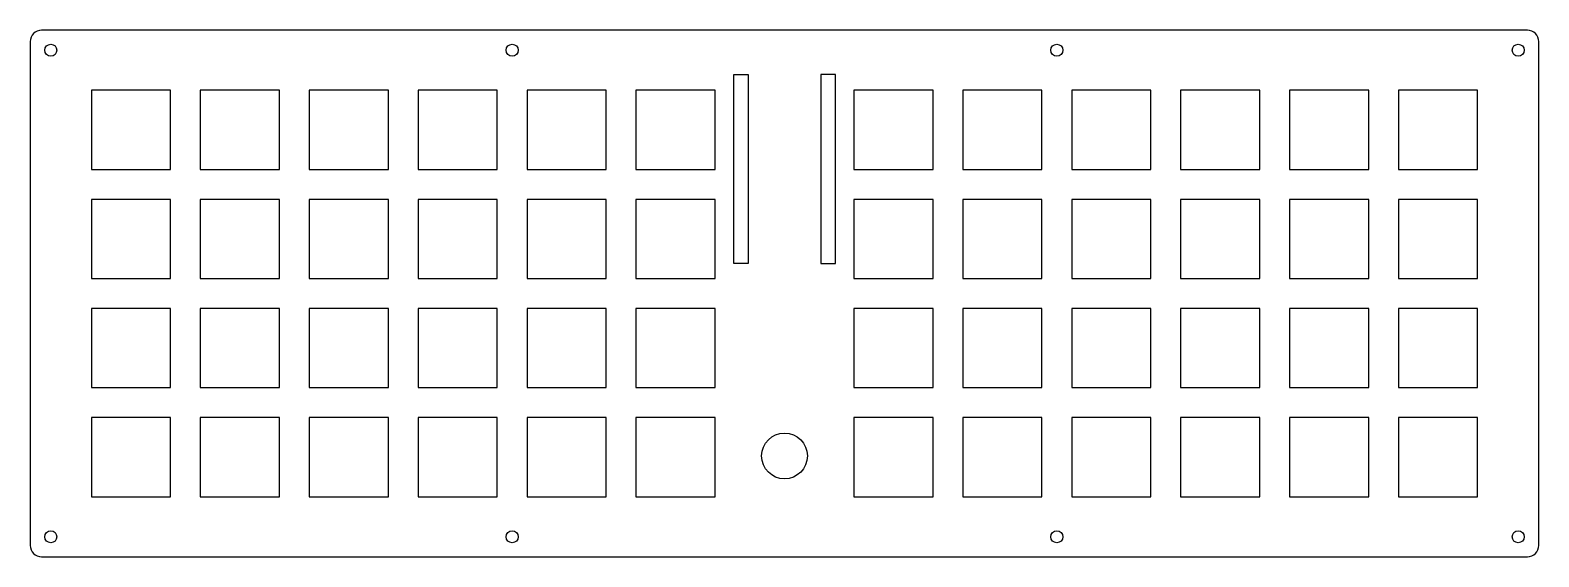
# Model space of a CAD drawing. Header units: millimetres. Extents: x -3 to 260, y -4 to 88.
import ezdxf

# ---------------------------------------------------------------- set-up
doc = ezdxf.new("R2010")
doc.units = ezdxf.units.MM
doc.layers.get('0').update_dxf_attribs({"linetype": 'CONTINUOUS'})
doc.layers.add('layout', color=4, linetype='CONTINUOUS', lineweight=0)

msp = doc.modelspace()

# ---------------------------------------------------------------- linework, layer by layer
msp.add_lwpolyline([(258.35, -3.5, 0.414214), (260.35, -1.5), (260.35, 86.5, 0.414214), (258.35, 88.5), (-1.5, 88.5, 0.414214), (-3.5, 86.5), (-3.5, -1.5, 0.414214), (-1.5, -3.5)], format="xyb", close=True)
for points in [[(119.54, 47.72), (119.54, 80.74), (122.08, 80.74), (122.08, 47.72)], [(137.32, 80.74), (134.78, 80.74), (134.78, 47.72), (137.32, 47.72)], [(7.2, 78), (7.2, 64.15), (21.05, 64.15), (21.05, 78)], [(26.25, 78), (26.25, 64.15), (40.1, 64.15), (40.1, 78)], [(45.3, 78), (45.3, 64.15), (59.15, 64.15), (59.15, 78)], [(64.35, 78), (64.35, 64.15), (78.2, 64.15), (78.2, 78)], [(83.4, 78), (83.4, 64.15), (97.25, 64.15), (97.25, 78)], [(102.45, 78), (102.45, 64.15), (116.3, 64.15), (116.3, 78)], [(140.55, 78), (140.55, 64.15), (154.4, 64.15), (154.4, 78)], [(159.6, 78), (159.6, 64.15), (173.45, 64.15), (173.45, 78)], [(178.65, 78), (178.65, 64.15), (192.5, 64.15), (192.5, 78)], [(197.7, 78), (197.7, 64.15), (211.55, 64.15), (211.55, 78)], [(216.75, 78), (216.75, 64.15), (230.6, 64.15), (230.6, 78)], [(235.8, 78), (235.8, 64.15), (249.65, 64.15), (249.65, 78)], [(7.2, 58.95), (7.2, 45.1), (21.05, 45.1), (21.05, 58.95)], [(26.25, 58.95), (26.25, 45.1), (40.1, 45.1), (40.1, 58.95)], [(45.3, 58.95), (45.3, 45.1), (59.15, 45.1), (59.15, 58.95)], [(64.35, 58.95), (64.35, 45.1), (78.2, 45.1), (78.2, 58.95)], [(83.4, 58.95), (83.4, 45.1), (97.25, 45.1), (97.25, 58.95)], [(102.45, 58.95), (102.45, 45.1), (116.3, 45.1), (116.3, 58.95)], [(140.55, 58.95), (140.55, 45.1), (154.4, 45.1), (154.4, 58.95)], [(159.6, 58.95), (159.6, 45.1), (173.45, 45.1), (173.45, 58.95)], [(178.65, 58.95), (178.65, 45.1), (192.5, 45.1), (192.5, 58.95)], [(197.7, 58.95), (197.7, 45.1), (211.55, 45.1), (211.55, 58.95)], [(216.75, 58.95), (216.75, 45.1), (230.6, 45.1), (230.6, 58.95)], [(235.8, 58.95), (235.8, 45.1), (249.65, 45.1), (249.65, 58.95)], [(7.2, 39.9), (7.2, 26.05), (21.05, 26.05), (21.05, 39.9)], [(26.25, 39.9), (26.25, 26.05), (40.1, 26.05), (40.1, 39.9)], [(45.3, 39.9), (45.3, 26.05), (59.15, 26.05), (59.15, 39.9)], [(64.35, 39.9), (64.35, 26.05), (78.2, 26.05), (78.2, 39.9)], [(83.4, 39.9), (83.4, 26.05), (97.25, 26.05), (97.25, 39.9)], [(102.45, 39.9), (102.45, 26.05), (116.3, 26.05), (116.3, 39.9)], [(140.55, 39.9), (140.55, 26.05), (154.4, 26.05), (154.4, 39.9)], [(159.6, 39.9), (159.6, 26.05), (173.45, 26.05), (173.45, 39.9)], [(178.65, 39.9), (178.65, 26.05), (192.5, 26.05), (192.5, 39.9)], [(197.7, 39.9), (197.7, 26.05), (211.55, 26.05), (211.55, 39.9)], [(216.75, 39.9), (216.75, 26.05), (230.6, 26.05), (230.6, 39.9)], [(235.8, 39.9), (235.8, 26.05), (249.65, 26.05), (249.65, 39.9)], [(7.2, 20.85), (7.2, 7), (21.05, 7), (21.05, 20.85)], [(26.25, 20.85), (26.25, 7), (40.1, 7), (40.1, 20.85)], [(45.3, 20.85), (45.3, 7), (59.15, 7), (59.15, 20.85)], [(64.35, 20.85), (64.35, 7), (78.2, 7), (78.2, 20.85)], [(83.4, 20.85), (83.4, 7), (97.25, 7), (97.25, 20.85)], [(102.45, 20.85), (102.45, 7), (116.3, 7), (116.3, 20.85)], [(140.55, 20.85), (140.55, 7), (154.4, 7), (154.4, 20.85)], [(159.6, 20.85), (159.6, 7), (173.45, 7), (173.45, 20.85)], [(178.65, 20.85), (178.65, 7), (192.5, 7), (192.5, 20.85)], [(197.7, 20.85), (197.7, 7), (211.55, 7), (211.55, 20.85)], [(216.75, 20.85), (216.75, 7), (230.6, 7), (230.6, 20.85)], [(235.8, 20.85), (235.8, 7), (249.65, 7), (249.65, 20.85)]]:
    msp.add_lwpolyline(points, close=True)
for centre, radius in [((0.1, 85), 1.05), ((80.8, 85), 1.05), ((176.05, 85), 1.05), ((256.75, 85), 1.05), ((128.43, 14.12), 4), ((0.1, 0), 1.05), ((80.8, 0), 1.05), ((176.05, 0), 1.05), ((256.75, 0), 1.05)]:
    msp.add_circle(centre, radius)
at = {"layer": 'layout'}
msp.add_lwpolyline([(102.45, 58.95), (102.45, 45.1), (116.3, 45.1), (116.3, 58.95)], close=True, dxfattribs=at)

doc.saveas('drawing.dxf')
